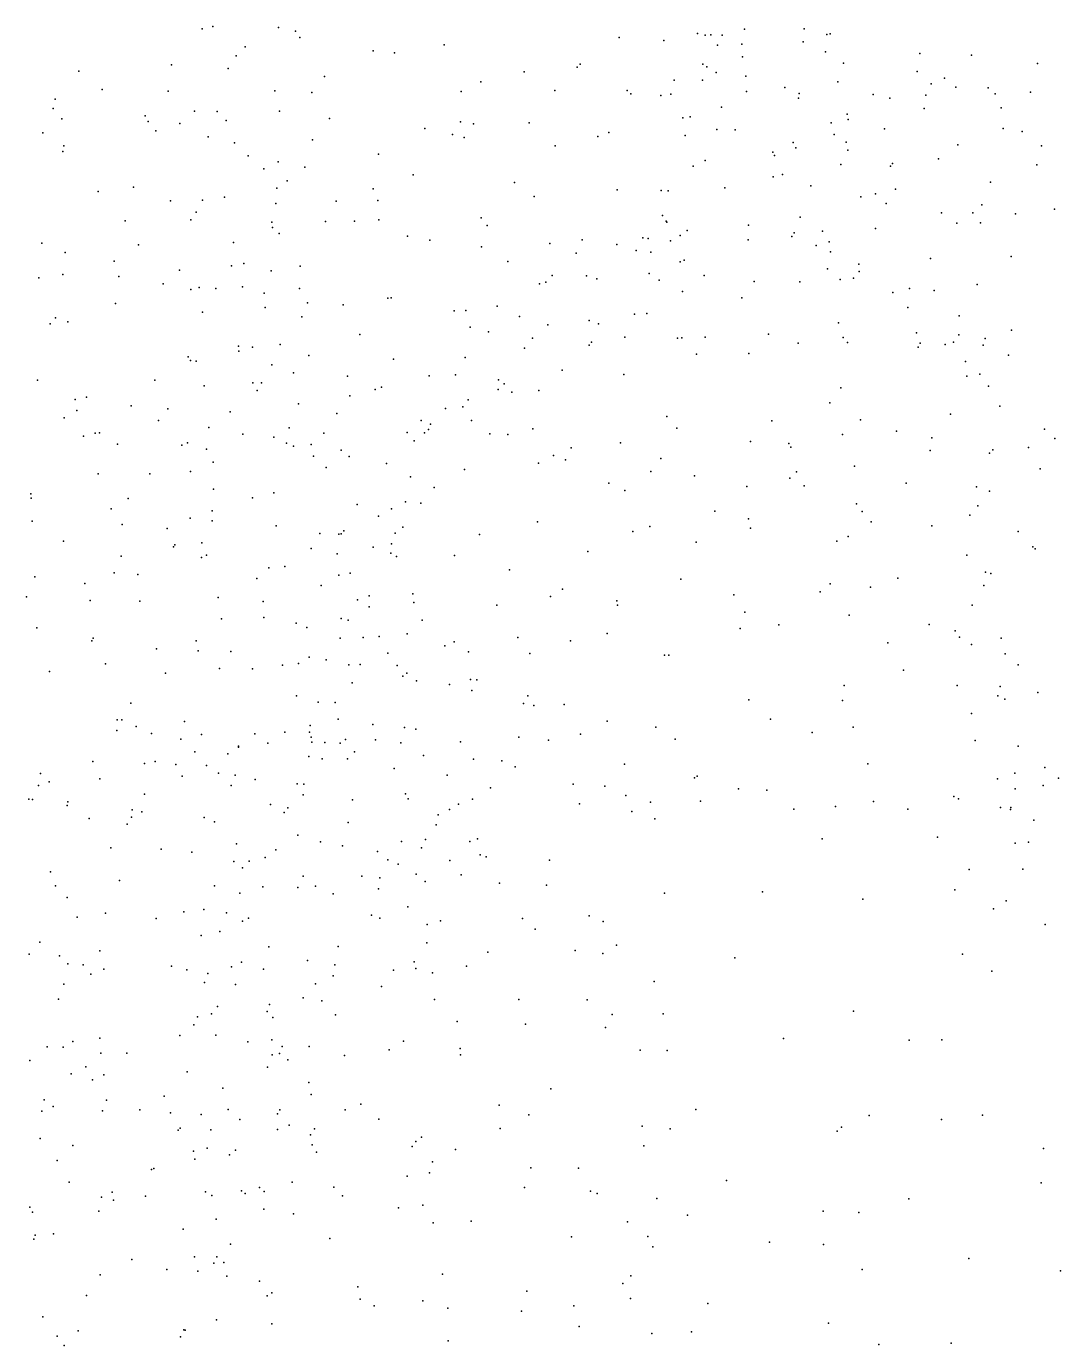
# Model space of a CAD drawing. Header units: metres. Extents: x -25 to 25, y -27.8 to 27.8.
# Drawn here: x 16.608 to 19.326, y -6.934 to -3.468 of the extents above; entities that cross this region are included whole.
import ezdxf

# ---------------------------------------------------------------- set-up
doc = ezdxf.new("R2010")
doc.units = ezdxf.units.M

msp = doc.modelspace()

# ---------------------------------------------------------------- linework, layer by layer
for p in [(17.0698, -3.4748, -7.4129), (17.0975, -3.4682, -7.7959), (17.2703, -3.4713, -9.6076), (17.3147, -3.4809, -8.6381), (17.3265, -3.4976, -5.0437), (18.1656, -3.4975, -6.6842), (18.3717, -3.4867, -8.4667), (18.3912, -3.4911, -6.5812), (18.4067, -3.4902, -6.2265), (18.4365, -3.4916, -6.7873), (18.495, -3.4757, -7.0077), (18.6518, -3.4748, -6.0361), (18.7112, -3.4897, -5.7731), (18.72, -3.4876, -7.4666), (17.1831, -3.522, -9.9552), (17.5187, -3.532, 3.6217), (17.7054, -3.5169, -6.6887), (18.2828, -3.505, 3.7272), (18.4239, -3.5173, -8.7053), (18.4878, -3.5146, -5.8778), (18.6492, -3.5085, 2.2236), (18.7075, -3.535, -5.5244), (16.9893, -3.5693, -15.2769), (17.1595, -3.5455, 3.1933), (17.5749, -3.5377, -15.6178), (18.0631, -3.5677, -12.1425), (18.3855, -3.5673, -14.0839), (18.4899, -3.5478, -13.0214), (18.7546, -3.5649, -11.7761), (18.9556, -3.5397, -5.7393), (19.0911, -3.5434, -5.3304), (19.2647, -3.5655, -6.5254), (16.7452, -3.5861, -4.5881), (17.1383, -3.5792, -15.4354), (17.3916, -3.6, -10.938), (17.9159, -3.5874, -11.7104), (18.0549, -3.5755, -6.3254), (18.3961, -3.5746, -13.5048), (18.42, -3.5892, -12.6616), (18.4979, -3.599, -13.2619), (18.9483, -3.5869, -6.0073), (19.0208, -3.6044, -6.2165), (16.8069, -3.6336, 2.9586), (16.9804, -3.6388, -10.6653), (17.2609, -3.6371, -8.33), (17.7506, -3.6389, -11.1101), (17.8023, -3.614, -15.5322), (17.9961, -3.6366, -15.4103), (18.1862, -3.6363, -5.9409), (18.3104, -3.6097, -12.4369), (18.3846, -3.6092, -8.2389), (18.601, -3.6285, 3.5998), (18.7399, -3.6137, 3.3306), (18.9857, -3.6189, -11.9601), (19.0498, -3.6279, -4.846), (19.1353, -3.6294, -7.0616), (16.6834, -3.6593, -15.0259), (17.3579, -3.6421, -6.9368), (18.1965, -3.6458, -15.1956), (18.2754, -3.6502, -11.6149), (18.3015, -3.6462, -5.7033), (18.4997, -3.6396, -7.8348), (18.6363, -3.6566, -12.0268), (18.6389, -3.6441, -7.5964), (18.833, -3.6469, -11.353), (18.8771, -3.6572, -5.069), (18.9711, -3.6486, 2.0896), (19.1532, -3.6451, -5.7586), (19.2466, -3.641, -10.195), (16.678, -3.6843, -3.5987), (16.9199, -3.7034, -3.1007), (17.0494, -3.6912, -7.3466), (17.1089, -3.6915, -3.3229), (17.2725, -3.6907, -9.7464), (18.3324, -3.7082, -5.4523), (18.3519, -3.7062, -12.1297), (18.4348, -3.68, -14.6355), (18.7648, -3.6985, 2.7606), (18.9667, -3.6842, -9.9306), (19.1689, -3.6826, -5.9715), (16.7007, -3.7109, -3.3423), (16.9277, -3.7185, -3.6092), (16.9482, -3.7423, -2.8592), (17.0107, -3.7237, -10.3808), (17.1332, -3.7152, -10.1073), (17.4039, -3.7099, -8.667), (17.6546, -3.7366, 3.8664), (17.7482, -3.7188, -5.3806), (17.7831, -3.7245, -6.1743), (17.9286, -3.7215, -5.5304), (18.4221, -3.7395, -14.3948), (18.4701, -3.7399, -5.2948), (18.7229, -3.7213, 2.3769), (18.7675, -3.7125, -7.4155), (18.8625, -3.7372, -4.8743), (19.1742, -3.7367, 2.0249), (16.6508, -3.7476, -4.7019), (17.0855, -3.7582, -2.6129), (17.1547, -3.7742, -6.9911), (17.3594, -3.7659, -15.5243), (17.7276, -3.7523, -10.9024), (17.7582, -3.7598, -5.7612), (18.1098, -3.7573, -11.2063), (18.1382, -3.7473, 3.9255), (18.3387, -3.7546, -11.253), (18.6224, -3.7734, -12.9244), (18.7308, -3.7523, -11.2028), (18.762, -3.7726, -12.2333), (19.2246, -3.7447, -12.0584), (16.7038, -3.797, -3.1125), (16.7064, -3.7823, -4.969), (17.1903, -3.8085, 3.5), (17.533, -3.8036, -6.5039), (17.9973, -3.7819, -5.3285), (18.5691, -3.7986, -8.731), (18.5738, -3.8073, -12.633), (18.6297, -3.7869, -13.1679), (18.766, -3.7935, -9.1939), (19.0553, -3.779, -11.2432), (19.2753, -3.7824, -11.4414), (17.2317, -3.8423, -8.1777), (17.269, -3.824, -5.0572), (17.3398, -3.8378, -8.3914), (18.3603, -3.8351, -14.7815), (18.3915, -3.8209, -13.6708), (18.7482, -3.8312, 3.559), (18.8782, -3.8353, 2.8996), (18.8836, -3.8286, -7.2092), (19.0048, -3.8159, -4.5969), (19.263, -3.8316, -6.9874), (17.293, -3.8736, 3.6816), (17.6243, -3.858, -6.0618), (17.8906, -3.8779, 3.9878), (18.5698, -3.8637, -13.4248), (18.5947, -3.8569, -7.4981), (19.1414, -3.8775, -10.0739), (16.7962, -3.9019, -3.7245), (16.8897, -3.8902, -2.438), (17.2655, -3.893, -6.6994), (17.5187, -3.8952, -6.3), (17.9421, -3.915, -15.3598), (18.1605, -3.8978, -10.99), (18.2758, -3.8992, -5.139), (18.2946, -3.9005, 3.9601), (18.443, -3.8924, -7.686), (18.6695, -3.8869, -4.9166), (18.8004, -3.916, -11.0473), (18.8388, -3.9078, -4.7239), (18.8914, -3.896, 3.3133), (16.9861, -3.9262, 3.26), (17.0709, -3.9251, -10.2878), (17.1281, -3.917, -3.5452), (17.2634, -3.9335, -9.7986), (17.422, -3.9278, -5.7002), (17.5317, -3.9258, -5.0936), (18.8669, -3.9331, -9.6645), (19.1185, -3.9374, -4.3762), (19.3094, -3.9486, -12.2935), (16.8676, -3.9789, -15.2648), (17.0402, -3.9764, -7.6651), (17.0538, -3.956, -6.7274), (17.2532, -3.9827, -3.0512), (17.3939, -3.9804, -9.3981), (17.4701, -3.9802, -10.6167), (17.5342, -3.9762, -8.4082), (17.803, -3.9709, -10.7245), (18.2792, -3.9647, -13.9316), (18.2887, -3.9797, -8.2604), (18.2907, -3.9827, -7.885), (18.6409, -3.9698, -7.2996), (19.0125, -3.9577, -7.052), (19.0531, -3.9854, 2.2205), (19.0944, -3.9583, -12.3919), (19.1153, -3.9846, -11.1019), (19.2073, -3.9603, -4.1618), (17.2549, -3.9962, -5.5728), (17.2719, -4.0126, -2.6119), (17.6089, -4.0194, 3.9918), (17.8182, -3.9913, -8.509), (18.3258, -4.0175, -10.9078), (18.3444, -4.0047, -8.4658), (18.5052, -3.9905, -6.2198), (18.6193, -4.0201, -8.6855), (18.6251, -4.0108, 3.8406), (18.6996, -4.0065, -6.4244), (18.8392, -3.9993, -9.0958), (16.6483, -4.0374, -3.7897), (16.9023, -4.0418, -6.6078), (17.1517, -4.0356, -10.0912), (17.6684, -4.0297, -8.9333), (17.8035, -4.0475, 4.0831), (17.9829, -4.0384, -5.0916), (18.0684, -4.029, -8.2378), (18.1593, -4.0414, -6.4363), (18.2281, -4.0239, -6.2232), (18.2418, -4.0258, -14.1392), (18.3008, -4.0317, -14.3661), (18.5044, -4.0286, -6.6903), (18.6832, -4.0437, -7.0951), (18.7174, -4.0341, -6.1516), (16.7099, -4.062, -2.3815), (16.8389, -4.0852, 3.1566), (17.8729, -4.0861, -8.1164), (18.0526, -4.0644, -10.7697), (18.21, -4.0571, -7.6342), (18.2489, -4.0613, -14.9099), (18.3258, -4.0868, -13.7597), (18.3362, -4.082, -6.832), (18.7212, -4.0601, -6.7086), (18.9836, -4.0776, 2.7631), (19.1957, -4.0728, -3.9618), (16.7034, -4.1196, -15.5916), (17.0105, -4.1088, 3.3646), (17.1466, -4.0969, -6.3433), (17.1793, -4.0911, -10.5477), (17.2509, -4.1106, -6.0549), (17.3275, -4.0978, 3.8208), (17.9896, -4.123, -8.8927), (18.0797, -4.1232, 4.1642), (18.2441, -4.1172, -7.2848), (18.3888, -4.1226, -4.9457), (18.7132, -4.1049, -4.716), (18.7956, -4.0928, 3.7193), (18.7965, -4.1119, -12.524), (16.6406, -4.1284, -6.2271), (16.8509, -4.1255, -6.366), (16.967, -4.1447, -15.3955), (17.0615, -4.1544, -6.1456), (17.1055, -4.1565, -5.8108), (17.1758, -4.1527, -8.0211), (17.3257, -4.1564, -9.5649), (17.9565, -4.1442, -15.1917), (17.9728, -4.1404, -7.9241), (18.1072, -4.1311, -6.6606), (18.2702, -4.1346, -7.0527), (18.5205, -4.1384, -10.835), (18.6403, -4.1389, -5.9011), (18.7466, -4.1328, -12.9113), (18.7813, -4.1294, -8.774), (18.9281, -4.1572, -9.6101), (19.1061, -4.146, 2.4051), (17.0402, -4.1594, -10.3687), (17.233, -4.1695, -2.3042), (17.5576, -4.1825, -9.1862), (17.5661, -4.1817, -5.2283), (18.3318, -4.1644, -5.8689), (18.4875, -4.1816, 4.0688), (18.8842, -4.1677, -9.3423), (18.9928, -4.1618, -6.3691), (16.8422, -4.1959, -15.7635), (17.0709, -4.2192, -3.4092), (17.2351, -4.2064, -3.2446), (17.3463, -4.1947, -2.5094), (17.4399, -4.1997, 3.9939), (17.7323, -4.2154, 4.2237), (17.7628, -4.2147, -9.0948), (17.8448, -4.2032, -5.1516), (18.2062, -4.224, -14.5329), (18.2381, -4.2221, -10.7067), (18.9238, -4.2068, -5.9651), (16.6701, -4.2496, 3.0994), (16.6847, -4.2335, -15.9787), (16.7167, -4.244, -7.386), (17.3319, -4.231, -2.7406), (17.7738, -4.2581, -7.8314), (17.9037, -4.2302, -6.5586), (17.9779, -4.2526, -7.3383), (18.0864, -4.2411, -14.2497), (18.1109, -4.2496, -5.0606), (18.7417, -4.2474, -13.1216), (19.0587, -4.229, 3.009), (17.4836, -4.2773, -7.8923), (17.8222, -4.2705, -10.5886), (17.9375, -4.2873, -6.9835), (18.093, -4.2975, -9.0271), (18.1805, -4.2844, -13.8086), (18.3192, -4.2874, -8.926), (18.3305, -4.2862, 4.2458), (18.3912, -4.2851, -13.693), (18.5581, -4.2767, -8.8469), (18.754, -4.2859, -10.8169), (18.9465, -4.2731, -8.8386), (19.044, -4.2975, -10.9248), (19.0583, -4.2788, -5.7409), (19.1273, -4.2881, -5.4211), (19.1965, -4.2665, -3.669), (17.1654, -4.3084, -9.8585), (17.1665, -4.3215, -15.4857), (17.2024, -4.3106, -15.2749), (17.2749, -4.3036, -5.5017), (17.9164, -4.3132, -15.0239), (18.087, -4.3061, 4.3401), (18.3687, -4.3294, -4.9148), (18.5062, -4.3279, -10.6989), (18.6362, -4.3002, -13.4211), (18.7654, -4.2989, -5.677), (18.9515, -4.3111, -4.2391), (18.9561, -4.3007, -5.5532), (19.0224, -4.3042, -3.9869), (19.1221, -4.3059, -6.6203), (19.1882, -4.3316, -5.9501), (17.0326, -4.3359, -15.9031), (17.039, -4.3463, -2.151), (17.0536, -4.3479, 3.5074), (17.2532, -4.357, -7.8161), (17.3504, -4.3329, -10.4701), (17.5721, -4.3428, -10.4902), (17.7605, -4.3377, -6.2252), (19.0755, -4.3483, -9.6195), (16.6374, -4.3979, -5.8604), (16.945, -4.398, -7.7875), (17.3101, -4.3783, -2.9216), (17.4513, -4.3868, -2.4104), (17.6663, -4.3862, -15.011), (17.7355, -4.3832, -6.5404), (17.8481, -4.3966, -9.2016), (18.0156, -4.3715, -13.9076), (18.178, -4.383, -5.6912), (19.0794, -4.3867, -9.1425), (19.1132, -4.3819, 3.1791), (17.0749, -4.4127, -3.2995), (17.2029, -4.4049, -3.1058), (17.214, -4.4244, -15.7357), (17.2253, -4.4048, -9.6511), (17.5243, -4.4225, 4.3007), (17.5407, -4.4161, -5.4031), (17.8473, -4.4222, -14.2472), (17.8629, -4.4077, -5.9029), (17.8834, -4.4293, -14.8278), (17.9542, -4.4244, -14.4781), (18.7479, -4.4182, 4.0306), (19.1364, -4.413, -8.8574), (16.7362, -4.4487, -7.6307), (16.7658, -4.4421, -17.2385), (16.883, -4.4652, -2.0682), (17.3232, -4.4602, -1.9668), (17.4581, -4.4385, -9.3323), (17.7548, -4.468, -5.3445), (17.7691, -4.4497, -7.0603), (18.719, -4.4576, -5.2947), (19.1658, -4.4659, -4.8964), (16.7072, -4.4969, -16.9432), (16.7407, -4.477, -16.347), (16.9548, -4.5036, -5.7907), (16.9796, -4.4726, -10.1391), (17.1437, -4.4811, -17.402), (17.4234, -4.4848, -2.6391), (17.645, -4.504, -14.8055), (17.7087, -4.4724, -7.5347), (17.7778, -4.5039, -14.5679), (18.2905, -4.4932, 4.4235), (18.5667, -4.5044, -9.0217), (18.8, -4.5019, -12.6403), (19.0362, -4.4866, 3.5458), (16.7882, -4.5371, 3.316), (16.7996, -4.5362, -3.4491), (17.0872, -4.5221, -1.8987), (17.1765, -4.5398, -17.0092), (17.2981, -4.523, -5.5954), (17.3894, -4.5371, -15.0574), (17.6087, -4.5352, -6.3893), (17.6543, -4.5356, -9.2776), (17.6647, -4.5272, -6.709), (17.6697, -4.5136, 4.4634), (17.8255, -4.5384, -13.9157), (17.8729, -4.5401, 4.5398), (17.9387, -4.5257, -5.7288), (18.317, -4.5236, -10.5635), (18.7521, -4.54, -10.7057), (18.8942, -4.5319, -8.9426), (19.2835, -4.526, -6.6366), (16.7576, -4.5445, -16.7107), (16.8473, -4.5662, -10.3466), (17.016, -4.5686, -10.4806), (17.0316, -4.5626, 3.5879), (17.2577, -4.5472, 4.1505), (17.2916, -4.5629, -1.6576), (17.3093, -4.5712, -9.4112), (17.3559, -4.567, -15.4497), (17.6265, -4.5571, -6.115), (18.169, -4.5626, -5.5602), (18.511, -4.5585, -4.7985), (18.6116, -4.5641, -13.1451), (18.6162, -4.5738, -12.7818), (18.9872, -4.5487, -10.8475), (19.2412, -4.5743, -3.6351), (19.3107, -4.5512, -9.3268), (17.0809, -4.5786, -17.6582), (17.3624, -4.5977, -15.6614), (17.4347, -4.5819, -10.434), (17.4557, -4.5979, -7.5875), (17.9933, -4.5954, -5.3095), (18.0248, -4.6073, -9.2334), (18.0393, -4.5756, -13.7605), (18.2748, -4.6031, -5.0759), (18.9826, -4.5825, -3.9594), (19.1382, -4.5897, -12.6713), (19.1471, -4.5808, 3.2556), (16.7962, -4.6436, -7.7595), (16.9321, -4.6435, -9.9061), (17.0387, -4.6376, -7.6465), (17.0986, -4.6129, 3.9146), (17.3957, -4.627, -17.1421), (17.5543, -4.6163, -5.5107), (17.759, -4.632, -5.843), (17.9532, -4.6153, -10.4728), (18.2487, -4.6375, -13.6047), (18.6319, -4.6382, 4.2745), (18.7836, -4.624, 4.0913), (19.272, -4.6305, -8.7673), (17.6171, -4.6514, -6.9518), (18.1381, -4.6679, 4.5927), (18.3636, -4.6494, -9.1587), (18.5012, -4.6769, -10.5635), (18.6137, -4.655, -5.056), (18.6515, -4.6748, -4.621), (18.9192, -4.6678, 3.8995), (19.1043, -4.6778, -3.8143), (16.6196, -4.696, 3.2563), (16.6204, -4.7075, -1.7255), (16.8751, -4.7088, -1.6874), (17.0999, -4.6837, -3.1365), (17.2023, -4.7065, -16.14), (17.2583, -4.6937, -17.7052), (17.6795, -4.6799, -14.0233), (18.1805, -4.6876, -5.2692), (19.1388, -4.6891, -10.9495), (16.8309, -4.7353, 3.3935), (17.0958, -4.7405, -16.6673), (17.4767, -4.7246, -2.5581), (17.5672, -4.7357, -7.2353), (17.6036, -4.7174, -10.4205), (17.6441, -4.721, -14.3597), (18.4166, -4.742, -5.2344), (18.7894, -4.7226, -9.0757), (18.8042, -4.743, -4.3377), (19.1078, -4.7279, 3.4499), (16.6226, -4.768, -10.509), (16.8592, -4.7771, -5.9294), (17.0381, -4.7603, -16.4555), (17.0959, -4.7676, 4.0962), (17.2641, -4.7802, -2.8438), (17.5332, -4.7549, -6.3184), (17.9505, -4.7702, -13.6863), (18.246, -4.7824, -13.4489), (18.5051, -4.7615, -12.6946), (18.8273, -4.77, -4.6997), (18.9875, -4.7803, -4.0998), (19.0869, -4.7522, -4.6304), (16.9779, -4.7872, -10.5378), (17.3788, -4.8002, -16.8534), (17.429, -4.8024, -15.1746), (17.4351, -4.8014, -17.6449), (17.4422, -4.7938, -15.3934), (17.577, -4.7994, -2.0448), (17.5972, -4.7839, -14.5733), (17.7982, -4.8035, -5.7079), (18.201, -4.7948, -10.4315), (18.5109, -4.7868, 4.4523), (18.7675, -4.8082, 4.206), (19.2139, -4.7952, 3.1455), (16.705, -4.8207, -10.1036), (16.9944, -4.8357, 3.9129), (16.9977, -4.8304, -3.2572), (17.0686, -4.8247, -5.8454), (17.3565, -4.8397, -5.6913), (17.5189, -4.8368, -6.5343), (17.567, -4.8272, -1.7113), (18.0828, -4.8478, -5.4321), (18.3679, -4.8234, -13.1303), (18.7373, -4.8206, -12.627), (19.2528, -4.8353, -11.055), (19.2589, -4.8404, -3.7468), (16.8569, -4.8602, -1.4222), (17.0676, -4.8631, -1.3195), (17.0808, -4.8578, -9.3163), (17.4244, -4.8536, -7.4128), (17.5652, -4.8523, -5.5838), (17.5801, -4.8612, -17.3949), (17.7328, -4.8581, -14.1762), (19.0793, -4.8572, -12.6818), (16.6298, -4.9142, -9.9213), (16.8383, -4.9039, -10.7051), (16.9005, -4.9084, -18.0071), (17.213, -4.9187, -16.6168), (17.2451, -4.8907, -17.8522), (17.2872, -4.8868, 4.3918), (17.4291, -4.9102, -1.3419), (17.4582, -4.9048, -14.9594), (17.8769, -4.8962, -9.2779), (18.3274, -4.9207, -9.272), (18.8976, -4.918, -9.1118), (19.1281, -4.9019, -3.9654), (19.1417, -4.9059, -8.9337), (16.7616, -4.9314, -9.3735), (17.3823, -4.9375, -9.2539), (18.0164, -4.9463, -10.3632), (18.6939, -4.9534, -9.2476), (18.7196, -4.9328, -10.6286), (18.8256, -4.9412, -4.5263), (19.1235, -4.9369, -4.5039), (16.6078, -4.967, 3.2766), (16.7755, -4.9766, -1.2381), (16.9058, -4.9785, 3.5643), (17.1118, -4.9683, 4.2257), (17.2296, -4.9788, -10.4536), (17.4782, -4.9751, -7.2226), (17.5089, -4.9643, -6.8327), (17.6236, -4.9589, -5.9404), (17.626, -4.9821, -1.8598), (17.8439, -4.989, -14.0408), (17.9854, -4.9662, -13.4636), (18.1591, -4.9773, -13.1525), (18.1614, -4.989, -12.8376), (18.4668, -4.9616, -10.4558), (19.093, -4.9884, 3.6878), (17.1209, -5.0247, -9.1774), (17.2322, -5.021, -5.8097), (17.4347, -5.0234, -15.8453), (17.5089, -4.9931, -2.3474), (18.4955, -5.007, 4.5473), (18.7695, -5.0148, 4.2947), (16.6352, -5.0481, -6.0455), (17.3168, -5.0359, -2.6988), (17.3447, -5.0476, -16.0604), (17.4532, -5.0283, -17.7266), (17.6476, -5.0285, -17.2285), (18.4838, -5.0502, -9.3527), (18.585, -5.0405, -12.642), (18.9802, -5.0396, 4.0093), (19.0483, -5.0563, -10.9459), (16.7797, -5.0826, 3.3746), (16.7837, -5.0752, -18.117), (17.0536, -5.0827, -5.914), (17.4322, -5.0756, -15.1801), (17.4932, -5.074, -5.6326), (17.5348, -5.0711, -6.1941), (17.6082, -5.0644, 4.6389), (17.7322, -5.0853, -9.2604), (17.8995, -5.0738, -13.736), (18.0377, -5.0828, -13.0026), (18.1342, -5.0633, 4.7068), (18.8718, -5.088, -10.7316), (19.06, -5.0731, -9.0726), (19.0914, -5.0919, -12.7127), (19.1689, -5.0757, 3.3193), (16.9498, -5.1031, -9.0718), (17.0588, -5.1091, -3.2347), (17.145, -5.1104, -1.1114), (17.3509, -5.125, -16.5905), (17.5572, -5.115, -16.9035), (17.7071, -5.0952, -1.6159), (17.7693, -5.1115, -5.6038), (17.9304, -5.1156, 4.7379), (18.2842, -5.1203, -9.399), (18.2956, -5.1204, -10.3248), (19.18, -5.1162, -3.963), (16.6684, -5.1627, -8.7887), (16.8159, -5.1432, -10.9811), (17.1154, -5.1553, -18.0277), (17.2024, -5.1561, -2.9118), (17.2805, -5.1463, -16.385), (17.3231, -5.1422, 4.5217), (17.3953, -5.1326, -10.3927), (17.4548, -5.1458, -14.9667), (17.4846, -5.1443, -6.5754), (17.582, -5.1472, -2.0337), (18.9129, -5.1591, 4.1843), (19.2138, -5.1454, -8.9328), (16.9736, -5.167, 4.0051), (17.4641, -5.1925, -6.8411), (17.5971, -5.1752, -1.4044), (17.6079, -5.1675, -14.7632), (17.6327, -5.1878, -5.9736), (17.7198, -5.1969, -1.8074), (17.7748, -5.184, -10.2161), (17.7913, -5.1848, -14.53), (17.3173, -5.2273, -17.9031), (17.7784, -5.2131, -12.7686), (17.9252, -5.2271, -13.2103), (18.7568, -5.1999, -10.5822), (19.054, -5.1994, -4.2158), (19.1602, -5.2266, -11.1262), (19.167, -5.2028, -4.397), (19.2652, -5.2185, -12.8491), (16.8822, -5.2462, -11.1592), (17.3744, -5.2434, -7.3374), (17.4188, -5.2446, -15.3638), (17.9143, -5.247, -14.332), (17.9414, -5.2525, -12.4733), (18.0206, -5.2495, -13.8132), (18.506, -5.2378, 4.6029), (18.7525, -5.2396, 4.4079), (19.1787, -5.2361, 3.4838), (16.8465, -5.2904, -3.4425), (16.8588, -5.2903, -0.8444), (17.0237, -5.2941, 4.1849), (17.4272, -5.2882, -15.7547), (17.5178, -5.3024, -9.1655), (18.1343, -5.2934, -12.685), (18.5631, -5.2885, -9.6223), (19.0915, -5.273, 3.9127), (16.8453, -5.3182, 3.4052), (16.8965, -5.3076, -8.8731), (16.9368, -5.3256, -11.4242), (17.0683, -5.3281, -5.8976), (17.2084, -5.3267, -7.4756), (17.2866, -5.3226, -2.5139), (17.3519, -5.3224, -15.1426), (17.3536, -5.3051, -16.0889), (17.3561, -5.3356, -5.7353), (17.6018, -5.3104, -12.6158), (17.6314, -5.3149, 4.7675), (17.9016, -5.3351, -9.3662), (18.0642, -5.3275, 4.7899), (18.2614, -5.3096, -10.204), (18.6723, -5.3232, -12.7842), (18.7802, -5.3089, -9.6069), (17.0141, -5.3405, -11.6438), (17.1652, -5.3596, -3.0805), (17.1653, -5.3616, -11.915), (17.2423, -5.3513, -1.1128), (17.3578, -5.3484, 4.7231), (17.392, -5.3496, -12.0808), (17.432, -5.3511, -17.7591), (17.4467, -5.3418, -16.315), (17.5248, -5.3424, -6.4456), (17.5916, -5.3503, -6.1492), (17.7488, -5.3474, -1.5263), (17.9794, -5.3437, -10.1286), (18.3122, -5.3404, -9.6557), (19.1006, -5.3441, -9.4014), (19.2143, -5.3592, -3.92), (16.7828, -5.3995, -11.7252), (16.918, -5.4051, -11.9047), (16.9458, -5.3992, 3.8524), (17.0502, -5.3739, -11.2128), (17.137, -5.3792, 4.5525), (17.3502, -5.3867, -12.2834), (17.3847, -5.3922, -11.8231), (17.452, -5.3923, -14.9426), (17.4696, -5.3744, -1.2959), (17.6511, -5.3838, -16.9281), (17.7827, -5.3935, -12.5454), (17.8568, -5.398, 4.8333), (18.1792, -5.4064, -13.4757), (18.8187, -5.4056, -10.5296), (16.6448, -5.4314, -6.0235), (17.0003, -5.4073, 4.3676), (17.0169, -5.4384, -7.6536), (17.0809, -5.4097, -10.8453), (17.1126, -5.4301, -12.2546), (17.1562, -5.4354, -18.0316), (17.5746, -5.4175, -1.9485), (17.7138, -5.4353, -12.2893), (17.8924, -5.4134, -14.4696), (18.3706, -5.4376, 4.7272), (19.2052, -5.4301, -9.2397), (19.2839, -5.4151, -8.9493), (16.6395, -5.4627, -11.9312), (16.6676, -5.4533, -8.3748), (16.8004, -5.4449, -8.6726), (17.1463, -5.4622, -8.9182), (17.209, -5.4466, -2.7939), (17.3191, -5.4577, -15.4408), (17.3366, -5.4593, -11.6293), (17.8272, -5.4683, -10.0493), (18.0443, -5.4589, -9.6254), (18.1282, -5.4644, -13.904), (18.3634, -5.4425, -12.9166), (18.4789, -5.471, -9.9691), (18.5532, -5.475, -10.1815), (19.1596, -5.445, -13.0434), (19.206, -5.4712, -9.9049), (19.28, -5.4623, -9.6591), (19.3202, -5.4429, -11.3294), (16.6146, -5.4982, -18.3145), (16.6235, -5.499, -3.4462), (16.7166, -5.5058, -8.1367), (16.918, -5.4854, -18.2095), (17.3352, -5.4871, -12.6183), (17.4651, -5.5003, 4.8869), (17.6038, -5.4841, -17.3862), (17.6109, -5.4971, -16.1457), (17.7803, -5.4984, -16.7749), (18.1828, -5.4887, -9.8262), (18.2475, -5.5063, -10.0321), (18.3788, -5.5038, -13.1223), (18.8335, -5.5042, -10.0971), (19.0453, -5.4913, 4.0544), (19.0568, -5.4972, -10.9777), (16.7152, -5.5151, 3.2349), (16.886, -5.5262, 4.0598), (16.9116, -5.5319, -12.2383), (17.2497, -5.512, -15.2331), (17.2855, -5.5334, -5.765), (17.295, -5.5216, -2.2951), (17.6902, -5.5395, -17.1752), (17.7195, -5.5252, -9.332), (17.7437, -5.5114, -16.3217), (18.0614, -5.511, -14.1506), (18.1986, -5.5305, 4.8132), (18.6246, -5.5251, -12.9573), (18.734, -5.5177, -10.302), (18.9237, -5.5245, 4.2486), (19.1675, -5.5199, 3.7909), (19.1939, -5.5253, 3.1773), (19.1948, -5.5204, 3.4024), (16.7728, -5.5496, -0.7594), (16.8725, -5.5645, -3.4129), (16.8837, -5.5454, 3.4225), (17.0748, -5.5462, -1.0204), (17.102, -5.5583, -11.0061), (17.4538, -5.5599, -17.7144), (17.6844, -5.5657, -1.4881), (18.2595, -5.5499, -13.6379), (19.2553, -5.5535, -10.1267), (17.3215, -5.5928, -15.61), (17.3805, -5.6102, -14.9255), (17.5933, -5.6096, -10.0672), (17.6569, -5.6043, -6.2005), (17.7727, -5.6095, -9.5284), (17.7931, -5.6028, -16.1371), (18.6993, -5.6026, 4.4968), (19.0016, -5.5986, -10.271), (19.2063, -5.6137, -4.2349), (19.2413, -5.6117, -11.1366), (16.8298, -5.6264, -8.2923), (16.9618, -5.6296, -8.6006), (17.0426, -5.6378, -7.7809), (17.1598, -5.6155, -10.5393), (17.2633, -5.6311, -7.5024), (17.4386, -5.6209, -9.0278), (17.5307, -5.6355, -12.06), (17.6462, -5.6259, -15.9373), (17.8, -5.6444, 4.9746), (17.1529, -5.6622, 4.8561), (17.1754, -5.6787, -15.4104), (17.1933, -5.6612, -3.1102), (17.2349, -5.6515, -11.4523), (17.5578, -5.6576, -5.7512), (17.5845, -5.669, 5.011), (17.7209, -5.6598, -5.9222), (17.8158, -5.6502, -14.5501), (17.9823, -5.6587, -16.384), (19.0856, -5.6833, -10.4452), (19.2265, -5.6823, -3.9968), (16.671, -5.6891, -5.9127), (16.8524, -5.7122, -0.87), (17.3349, -5.701, -12.5208), (17.489, -5.701, -15.7545), (17.5364, -5.7051, -17.5483), (17.632, -5.6953, -6.4189), (17.6554, -5.7151, -17.365), (17.7502, -5.6972, -1.7062), (16.6839, -5.7258, 3.087), (17.102, -5.7264, -11.1781), (17.1686, -5.745, -2.7057), (17.2295, -5.7289, -10.3659), (17.3208, -5.7307, -11.6812), (17.3679, -5.727, -1.3136), (17.414, -5.7473, -7.1821), (17.5335, -5.7338, -6.9256), (17.8506, -5.7195, -9.9113), (17.9747, -5.7247, -16.8834), (18.2845, -5.7453, -13.8223), (18.542, -5.7418, -13.3152), (19.0473, -5.737, 3.9732), (16.7152, -5.7569, -3.4128), (17.6103, -5.7813, -9.5142), (18.8058, -5.7608, -13.1796), (19.149, -5.7867, -13.3139), (19.1828, -5.7654, 3.3558), (16.7415, -5.808, 4.2629), (16.8157, -5.798, -18.328), (16.9487, -5.8122, -3.3767), (17.0216, -5.794, -12.315), (17.0739, -5.7886, -8.5173), (17.1333, -5.7969, -15.1385), (17.1758, -5.8188, -2.5028), (17.1911, -5.8106, -1.2065), (17.5146, -5.8029, -14.7664), (17.5369, -5.811, -1.8599), (17.6956, -5.8178, -9.7567), (17.9111, -5.812, -15.947), (18.0865, -5.8046, -14.1165), (18.1238, -5.8194, -16.6267), (17.067, -5.8567, -18.2468), (17.1162, -5.8462, -11.4709), (17.661, -5.8281, -9.9902), (17.9449, -5.8399, -17.0986), (19.285, -5.8277, -10.7252), (16.6434, -5.8742, 2.9371), (17.2451, -5.8864, -18.1113), (17.427, -5.8852, -9.2086), (17.66, -5.8762, -6.2755), (18.1586, -5.8816, -16.2958), (16.6148, -5.9053, -12.0322), (16.6948, -5.9103, 4.0097), (16.8004, -5.8969, 3.2547), (17.1731, -5.9264, -11.7635), (17.3469, -5.9225, -12.2424), (17.6272, -5.9255, -14.6118), (17.82, -5.9006, -14.4463), (18.0496, -5.8958, 4.9363), (18.1228, -5.9041, -16.8395), (18.4696, -5.9153, 4.686), (19.0677, -5.9054, 3.8057), (16.7168, -5.9308, -10.9641), (16.7572, -5.9333, 3.728), (16.7771, -5.9578, -5.8788), (16.8117, -5.9447, 4.5715), (16.9889, -5.9372, -11.6271), (17.0296, -5.9466, -15.5277), (17.0844, -5.9567, -5.9308), (17.1465, -5.9385, -10.5062), (17.2309, -5.9453, -3.0127), (17.4183, -5.9336, -6.0568), (17.5726, -5.9477, -17.6449), (17.631, -5.9436, -6.8605), (17.6751, -5.9544, -15.6939), (17.764, -5.9372, -17.3669), (19.1444, -5.9502, 3.5149), (16.7063, -5.9842, -10.7295), (17.0756, -5.9797, -8.1774), (17.1571, -5.9854, -12.08), (17.3677, -5.9839, 5.0356), (17.4139, -5.9621, -7.2313), (17.5409, -5.9904, -10.1485), (18.2576, -5.9776, 4.8238), (16.6924, -6.0236, 4.3107), (17.3348, -6.0199, -14.8166), (17.3842, -6.0281, -1.5393), (17.6805, -6.0249, -6.5131), (17.9019, -6.025, -15.797), (18.0813, -6.0258, -14.07), (17.0944, -6.0626, -15.0741), (17.1096, -6.0428, -7.8843), (17.2405, -6.056, -6.1239), (17.2466, -6.038, -2.3225), (18.1467, -6.0642, -16.033), (18.2809, -6.0623, -16.3986), (18.7814, -6.0551, 4.2707), (17.0477, -6.0912, 4.8763), (17.0572, -6.0706, -3.3481), (17.2551, -6.0718, -8.8031), (17.42, -6.0654, -15.5824), (17.7402, -6.0821, 5.0439), (17.9196, -6.0893, -14.2151), (18.1295, -6.0982, -16.9673), (16.8009, -6.1259, 3.3809), (17.0114, -6.1191, -6.1017), (17.1056, -6.1185, -8.4441), (17.253, -6.1303, -7.5247), (17.5991, -6.1343, -7.0718), (18.5976, -6.1269, 4.5296), (18.9275, -6.1316, 3.9336), (19.0133, -6.1305, 3.6516), (16.6627, -6.149, -7.1674), (16.7042, -6.1503, 3.7156), (16.7296, -6.1352, -6.0399), (16.8033, -6.1654, -18.6768), (16.872, -6.1659, -10.2964), (17.1894, -6.1357, -1.3648), (17.2729, -6.167, -1.7213), (17.2803, -6.1482, -2.9156), (17.3507, -6.1478, -9.3751), (17.5608, -6.1569, -14.4928), (17.7473, -6.1538, -6.7206), (18.221, -6.1574, -13.8891), (18.2915, -6.1585, -16.5937), (16.6172, -6.185, 2.8851), (16.7636, -6.2015, -7.7579), (17.2416, -6.2021, -1.9817), (17.2533, -6.1698, -3.1491), (17.2946, -6.183, -18.5045), (17.4441, -6.1719, -18.1021), (17.7488, -6.1698, -17.5905), (16.7257, -6.2203, -0.994), (16.7819, -6.2354, -3.3667), (16.8114, -6.2228, -10.0796), (17.0301, -6.215, -7.7835), (17.1237, -6.258, -18.8152), (17.3496, -6.2425, -6.4037), (17.9857, -6.2597, -17.2805), (16.6542, -6.2885, -8.4737), (16.6778, -6.3054, 4.4525), (16.8181, -6.289, -9.8136), (16.9699, -6.2787, -1.2035), (17.3564, -6.2745, -15.5725), (17.4869, -6.2993, -10.1729), (17.8503, -6.3027, -14.0978), (16.6485, -6.3185, -9.6331), (16.8078, -6.3172, -7.4767), (16.906, -6.3146, -18.9329), (16.9868, -6.3223, -8.519), (17.0667, -6.3267, -9.9938), (17.1377, -6.314, -7.6218), (17.169, -6.3399, -14.8301), (17.2673, -6.3252, -2.4855), (17.2741, -6.3142, -10.1714), (17.4458, -6.3145, -7.314), (17.5342, -6.3388, -14.3188), (17.9279, -6.3279, -17.5391), (18.3671, -6.314, 4.7071), (18.8228, -6.3294, 4.0375), (19.0123, -6.3401, -13.435), (19.1205, -6.3287, 3.4129), (17.007, -6.3681, -15.0636), (17.012, -6.3623, -3.362), (17.0927, -6.3669, -9.6756), (17.2675, -6.366, 4.975), (17.2983, -6.355, -9.215), (17.365, -6.3644, -9.7661), (17.8527, -6.3634, 4.9563), (18.2259, -6.3578, -16.0986), (18.2999, -6.3647, -16.3162), (18.7385, -6.3703, -13.3795), (18.7493, -6.3599, 4.2525), (16.6439, -6.3902, 3.5939), (16.7301, -6.4082, -9.4583), (17.3546, -6.3801, -2.8084), (17.3585, -6.4064, -18.8878), (17.6219, -6.4106, -6.6956), (17.6308, -6.3975, -18.3161), (17.6459, -6.3864, -7.0687), (18.2299, -6.4088, -13.7436), (17.0472, -6.423, -6.4643), (17.0505, -6.4439, -19.0445), (17.0827, -6.4154, -1.3736), (17.1412, -6.4327, -1.6316), (17.1576, -6.4201, -2.0891), (17.3701, -6.4255, -3.0776), (17.7356, -6.4191, -18.1094), (19.2806, -6.4161, -13.5985), (16.689, -6.4473, 3.174), (16.9362, -6.4716, -6.7836), (16.9424, -6.4689, -7.2036), (17.6668, -6.4798, -18.5766), (17.6751, -6.451, -14.0556), (17.9337, -6.4671, -17.8893), (18.0585, -6.4675, 4.8485), (16.7206, -6.505, -1.0925), (17.3059, -6.5043, -15.5659), (17.608, -6.4892, 4.9859), (18.4477, -6.5006, 4.6002), (19.2748, -6.5063, 3.3675), (16.8056, -6.5436, -3.3147), (16.8335, -6.5309, 4.7408), (16.9212, -6.5416, -15.2798), (17.0782, -6.53, -14.7405), (17.0952, -6.5395, 4.8723), (17.1734, -6.5278, -7.4618), (17.1825, -6.5344, -6.5829), (17.2203, -6.5186, -14.4002), (17.2327, -6.5292, -9.0028), (17.4153, -6.5181, -6.646), (17.4386, -6.5406, -14.1044), (17.9169, -6.5189, -13.8378), (18.0905, -6.5279, -17.7078), (18.108, -6.5345, -15.9846), (18.2642, -6.5474, -16.4851), (18.9265, -6.548, 3.6347), (16.6173, -6.5707, -2.7026), (16.6236, -6.5832, -2.9446), (16.7978, -6.5806, -19.2084), (16.8368, -6.5518, -9.2759), (17.2319, -6.5756, -2.4576), (17.586, -6.572, -18.8599), (17.65, -6.5653, -6.8916), (18.7017, -6.5812, 4.2916), (18.7951, -6.5844, 3.969), (17.1067, -6.6017, -1.9108), (17.3093, -6.5879, -19.0706), (17.6769, -6.6118, -15.6906), (17.7765, -6.6068, 4.9296), (18.1871, -6.609, -17.0176), (18.3453, -6.5909, -13.5491), (16.6312, -6.6438, 4.6726), (16.6789, -6.6401, -3.169), (17.0199, -6.6281, -15.0661), (17.4053, -6.6522, 4.9645), (18.0401, -6.6483, -17.9651), (18.2406, -6.6476, -17.4477), (16.6275, -6.6546, -19.4633), (17.1445, -6.6678, -14.2617), (18.254, -6.6745, -17.219), (18.5605, -6.6626, 4.4627), (18.7026, -6.6686, -13.3366), (16.8846, -6.7079, -9.004), (17.0494, -6.7011, -6.8689), (17.1002, -6.7178, -8.9293), (17.1079, -6.701, -3.3805), (17.1267, -6.7153, -1.5518), (19.0844, -6.7053, 3.5285), (16.8014, -6.7477, -1.1364), (16.9765, -6.734, -14.5209), (17.0582, -6.7386, -14.8634), (17.1345, -6.7518, -2.3004), (17.7009, -6.7466, -13.6925), (18.1959, -6.7505, -17.8147), (18.804, -6.7339, 3.8068), (19.3255, -6.7372, -13.6448), (17.2202, -6.7647, -15.236), (17.4792, -6.7797, -13.7534), (17.9226, -6.791, -15.9729), (18.175, -6.7705, -16.648), (16.7654, -6.8026, 4.8077), (17.2407, -6.8028, -6.7899), (17.2529, -6.795, -2.5483), (17.4847, -6.8118, -6.879), (17.6493, -6.816, -18.9521), (18.1954, -6.8102, -13.5302), (18.3988, -6.823, -13.4167), (16.6512, -6.8586, -2.2723), (17.5214, -6.8296, -7.092), (17.7154, -6.8357, 4.9119), (17.9086, -6.8437, -18.477), (18.046, -6.8293, 4.7833), (16.7436, -6.8949, -3.1102), (17.0213, -6.8922, 4.8995), (17.0247, -6.8937, -19.2303), (17.107, -6.8667, -1.7919), (17.2532, -6.8769, -14.8843), (18.0604, -6.8835, -18.1355), (18.7152, -6.8747, 4.0963), (16.6884, -6.9094, -2.6165), (17.0128, -6.9112, -14.2865), (17.7161, -6.9212, -15.7904), (18.2514, -6.9025, -16.8708), (18.3559, -6.898, -17.4008), (18.8477, -6.9309, -13.3762), (19.0381, -6.9277, -13.5082), (16.7069, -6.934, -2.856)]:
    msp.add_point(p)

doc.saveas('drawing.dxf')
